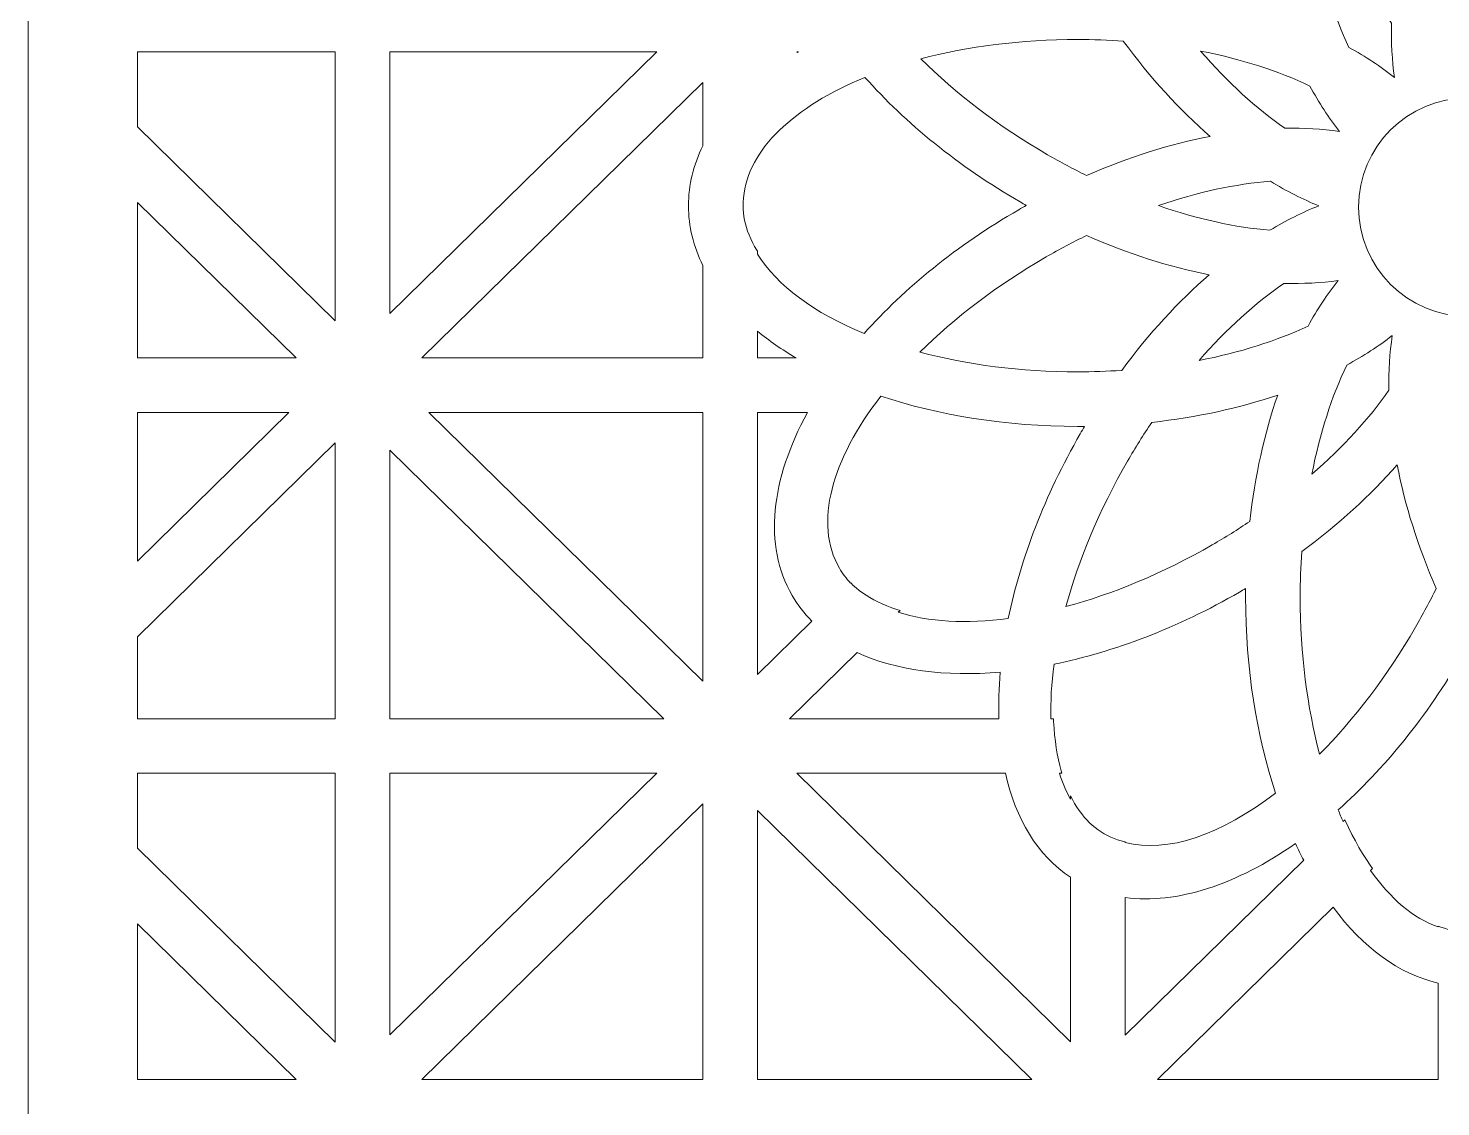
# Model space of a CAD drawing. Header units: centimetres. Extents: x -8.9 to 5.7, y -11.4 to 13.6.
# Drawn here: x -8.927 to -5.725, y -7.062 to -4.616 of the extents above; entities that cross this region are included whole.
import ezdxf

# ---------------------------------------------------------------- set-up
doc = ezdxf.new("R2010")
doc.units = ezdxf.units.CM
doc.header["$MEASUREMENT"] = 0
doc.layers.add('layer 1', color=7, linetype='Continuous')

msp = doc.modelspace()

# ---------------------------------------------------------------- linework, layer by layer
at = {"layer": 'layer 1', "color": 177, "lineweight": 9}
for points, knots in [([(-2.44733, 13.6334), (-2.44733, 13.6334), (-2.44733, 13.37125), (-2.44733, 13.37125), (-2.44733, 13.37125), (-2.44733, 13.37125), (-2.44733, 13.19951), (-2.44733, 13.19951), (-2.44733, 13.19951), (-2.44733, 13.19951), (-2.44733, 11.94322), (-2.44733, 11.94322), (-2.44733, 11.94322), (-2.44733, 11.94322), (-2.44733, 11.77148), (-2.44733, 11.77148), (-2.44733, 11.77148), (-2.44733, 11.77148), (-2.44733, 11.73584), (-2.44733, 11.73584), (-2.44733, 11.73584), (-2.44733, 11.73584), (-2.44733, 11.5641), (-2.44733, 11.5641), (-2.44733, 11.5641), (-2.44733, 11.5641), (-2.44733, 10.30781), (-2.44733, 10.30781), (-2.44733, 10.30781), (-2.44733, 10.30781), (-2.44733, 10.13607), (-2.44733, 10.13607), (-2.44733, 10.13607), (-2.44733, 10.13607), (-2.44733, 10.10043), (-2.44733, 10.10043), (-2.44733, 10.10043), (-2.44733, 10.10043), (-2.44733, 9.92869), (-2.44733, 9.92869), (-2.44733, 9.92869), (-2.44733, 9.92869), (-2.44733, 8.6724), (-2.44733, 8.6724), (-2.44733, 8.6724), (-2.44733, 8.6724), (-2.44733, 8.50066), (-2.44733, 8.50066), (-2.44733, 8.50066), (-2.44733, 8.50066), (-2.44733, 8.46502), (-2.44733, 8.46502), (-2.44733, 8.46502), (-2.44733, 8.46502), (-2.44733, 8.29328), (-2.44733, 8.29328), (-2.44733, 8.29328), (-2.44733, 8.29328), (-2.44733, 7.03699), (-2.44733, 7.03699), (-2.44733, 7.03699), (-2.44733, 7.03699), (-2.44733, 6.86525), (-2.44733, 6.86525), (-2.44733, 6.86525), (-2.44733, 6.86525), (-2.44733, 6.82962), (-2.44733, 6.82962), (-2.44733, 6.82962), (-2.44733, 6.82962), (-2.44733, 6.65787), (-2.44733, 6.65787), (-2.44733, 6.65787), (-2.44733, 6.65787), (-2.44733, 5.40159), (-2.44733, 5.40159), (-2.44733, 5.40159), (-2.44733, 5.40159), (-2.44733, 5.22984), (-2.44733, 5.22984), (-2.44733, 5.22984), (-2.44733, 5.22984), (-2.44733, 5.19421), (-2.44733, 5.19421), (-2.44733, 5.19421), (-2.44733, 5.19421), (-2.44733, 5.02246), (-2.44733, 5.02246), (-2.44733, 5.02246), (-2.44733, 5.02246), (-2.44733, 3.76618), (-2.44733, 3.76618), (-2.44733, 3.76618), (-2.44733, 3.76618), (-2.44733, 3.59443), (-2.44733, 3.59443), (-2.44733, 3.59443), (-2.44733, 3.59443), (-2.44733, 3.5588), (-2.44733, 3.5588), (-2.44733, 3.5588), (-2.44733, 3.5588), (-2.44733, 3.38706), (-2.44733, 3.38706), (-2.44733, 3.38706), (-2.44733, 3.38706), (-2.44733, 2.13077), (-2.44733, 2.13077), (-2.44733, 2.13077), (-2.44733, 2.13077), (-2.44733, 1.95902), (-2.44733, 1.95902), (-2.44733, 1.95902), (-2.44733, 1.95902), (-2.44733, 1.92339), (-2.44733, 1.92339), (-2.44733, 1.92339), (-2.44733, 1.92339), (-2.44733, 1.75165), (-2.44733, 1.75165), (-2.44733, 1.75165), (-2.44733, 1.75165), (-2.44733, 0.49536), (-2.44733, 0.49536), (-2.44733, 0.49536), (-2.44733, 0.49536), (-2.44733, 0.32362), (-2.44733, 0.32362), (-2.44733, 0.32362), (-2.44733, 0.32362), (-2.44733, 0.28798), (-2.44733, 0.28798), (-2.44733, 0.28798), (-2.44733, 0.28798), (-2.44733, 0.11624), (-2.44733, 0.11624), (-2.44733, 0.11624), (-2.44733, 0.11624), (-2.44733, -1.14005), (-2.44733, -1.14005), (-2.44733, -1.14005), (-2.44733, -1.14005), (-2.44733, -1.31179), (-2.44733, -1.31179), (-2.44733, -1.31179), (-2.44733, -1.31179), (-2.44733, -1.34743), (-2.44733, -1.34743), (-2.44733, -1.34743), (-2.44733, -1.34743), (-2.44733, -1.51917), (-2.44733, -1.51917), (-2.44733, -1.51917), (-2.44733, -1.51917), (-2.44733, -2.77546), (-2.44733, -2.77546), (-2.44733, -2.77546), (-2.44733, -2.77546), (-2.44733, -2.9472), (-2.44733, -2.9472), (-2.44733, -2.9472), (-2.44733, -2.9472), (-2.44733, -2.98284), (-2.44733, -2.98284), (-2.44733, -2.98284), (-2.44733, -2.98284), (-2.44733, -3.15458), (-2.44733, -3.15458), (-2.44733, -3.15458), (-2.44733, -3.15458), (-2.44733, -4.41087), (-2.44733, -4.41087), (-2.44733, -4.41087), (-2.44733, -4.41087), (-2.44733, -4.58261), (-2.44733, -4.58261), (-2.44733, -4.58261), (-2.44733, -4.58261), (-2.44733, -4.61824), (-2.44733, -4.61824), (-2.44733, -4.61824), (-2.44733, -4.61824), (-2.44733, -4.78999), (-2.44733, -4.78999), (-2.44733, -4.78999), (-2.44733, -4.78999), (-2.44733, -6.04627), (-2.44733, -6.04627), (-2.44733, -6.04627), (-2.44733, -6.04627), (-2.44733, -6.21802), (-2.44733, -6.21802), (-2.44733, -6.21802), (-2.44733, -6.21802), (-2.44733, -6.25365), (-2.44733, -6.25365), (-2.44733, -6.25365), (-2.44733, -6.25365), (-2.44733, -6.4254), (-2.44733, -6.4254), (-2.44733, -6.4254), (-2.44733, -6.4254), (-2.44733, -7.68168), (-2.44733, -7.68168), (-2.44733, -7.68168), (-2.44733, -7.68168), (-2.44733, -7.85343), (-2.44733, -7.85343), (-2.44733, -7.85343), (-2.44733, -7.85343), (-2.44733, -7.88906), (-2.44733, -7.88906), (-2.44733, -7.88906), (-2.44733, -7.88906), (-2.44733, -8.06081), (-2.44733, -8.06081), (-2.44733, -8.06081), (-2.44733, -8.06081), (-2.44733, -9.31709), (-2.44733, -9.31709), (-2.44733, -9.31709), (-2.44733, -9.31709), (-2.44733, -9.48884), (-2.44733, -9.48884), (-2.44733, -9.48884), (-2.44733, -9.48884), (-2.44733, -9.52447), (-2.44733, -9.52447), (-2.44733, -9.52447), (-2.44733, -9.52447), (-2.44733, -9.69621), (-2.44733, -9.69621), (-2.44733, -9.69621), (-2.44733, -9.69621), (-2.44733, -10.9525), (-2.44733, -10.9525), (-2.44733, -10.9525), (-2.44733, -10.9525), (-2.44733, -11.12424), (-2.44733, -11.12424), (-2.44733, -11.12424), (-2.44733, -11.12424), (-2.44733, -11.37676), (-2.44733, -11.37676), (-2.44733, -11.37676), (-2.44733, -11.37676), (-3.68212, -11.37676), (-3.68212, -11.37676), (-3.68212, -11.37676), (-3.68212, -11.37676), (-3.85722, -11.37676), (-3.85722, -11.37676), (-3.85722, -11.37676), (-3.85722, -11.37676), (-4.16069, -11.37676), (-4.16069, -11.37676), (-4.16069, -11.37676), (-4.16069, -11.37676), (-4.33579, -11.37676), (-4.33579, -11.37676), (-4.33579, -11.37676), (-4.33579, -11.37676), (-5.34947, -11.37676), (-5.34947, -11.37676), (-5.34947, -11.37676), (-5.34947, -11.37676), (-5.52456, -11.37676), (-5.52456, -11.37676), (-5.52456, -11.37676), (-5.52456, -11.37676), (-5.82803, -11.37676), (-5.82803, -11.37676), (-5.82803, -11.37676), (-5.82803, -11.37676), (-6.00313, -11.37676), (-6.00313, -11.37676), (-6.00313, -11.37676), (-6.00313, -11.37676), (-7.01681, -11.37676), (-7.01681, -11.37676), (-7.01681, -11.37676), (-7.01681, -11.37676), (-7.19191, -11.37676), (-7.19191, -11.37676), (-7.19191, -11.37676), (-7.19191, -11.37676), (-7.49538, -11.37676), (-7.49538, -11.37676), (-7.49538, -11.37676), (-7.49538, -11.37676), (-7.67048, -11.37676), (-7.67048, -11.37676), (-7.67048, -11.37676), (-7.67048, -11.37676), (-8.92686, -11.37676), (-8.92686, -11.37676), (-8.92686, -11.37676), (-8.92686, -11.37676), (-8.92686, -11.14541), (-8.92686, -11.14541), (-8.92686, -11.14541), (-8.92686, -11.14541), (-8.92686, -10.97367), (-8.92686, -10.97367), (-8.92686, -10.97367), (-8.92686, -10.97367), (-8.92686, -9.67505), (-8.92686, -9.67505), (-8.92686, -9.67505), (-8.92686, -9.67505), (-8.92686, -9.33826), (-8.92686, -9.33826), (-8.92686, -9.33826), (-8.92686, -9.33826), (-8.92686, -8.03964), (-8.92686, -8.03964), (-8.92686, -8.03964), (-8.92686, -8.03964), (-8.92686, -7.70285), (-8.92686, -7.70285), (-8.92686, -7.70285), (-8.92686, -7.70285), (-8.92686, -6.40423), (-8.92686, -6.40423), (-8.92686, -6.40423), (-8.92686, -6.40423), (-8.92686, -6.06744), (-8.92686, -6.06744), (-8.92686, -6.06744), (-8.92686, -6.06744), (-8.92686, -4.76882), (-8.92686, -4.76882), (-8.92686, -4.76882), (-8.92686, -4.76882), (-8.92686, -4.43203), (-8.92686, -4.43203), (-8.92686, -4.43203), (-8.92686, -4.43203), (-8.92686, -3.13341), (-8.92686, -3.13341), (-8.92686, -3.13341), (-8.92686, -3.13341), (-8.92686, -2.79663), (-8.92686, -2.79663), (-8.92686, -2.79663), (-8.92686, -2.79663), (-8.92686, -1.498), (-8.92686, -1.498), (-8.92686, -1.498), (-8.92686, -1.498), (-8.92686, -1.16122), (-8.92686, -1.16122), (-8.92686, -1.16122), (-8.92686, -1.16122), (-8.92686, 0.13741), (-8.92686, 0.13741), (-8.92686, 0.13741), (-8.92686, 0.13741), (-8.92686, 0.47419), (-8.92686, 0.47419), (-8.92686, 0.47419), (-8.92686, 0.47419), (-8.92686, 1.77282), (-8.92686, 1.77282), (-8.92686, 1.77282), (-8.92686, 1.77282), (-8.92686, 2.1096), (-8.92686, 2.1096), (-8.92686, 2.1096), (-8.92686, 2.1096), (-8.92686, 3.40822), (-8.92686, 3.40822), (-8.92686, 3.40822), (-8.92686, 3.40822), (-8.92686, 3.74501), (-8.92686, 3.74501), (-8.92686, 3.74501), (-8.92686, 3.74501), (-8.92686, 5.04363), (-8.92686, 5.04363), (-8.92686, 5.04363), (-8.92686, 5.04363), (-8.92686, 5.38042), (-8.92686, 5.38042), (-8.92686, 5.38042), (-8.92686, 5.38042), (-8.92686, 6.67904), (-8.92686, 6.67904), (-8.92686, 6.67904), (-8.92686, 6.67904), (-8.92686, 7.01583), (-8.92686, 7.01583), (-8.92686, 7.01583), (-8.92686, 7.01583), (-8.92686, 8.31445), (-8.92686, 8.31445), (-8.92686, 8.31445), (-8.92686, 8.31445), (-8.92686, 8.65124), (-8.92686, 8.65124), (-8.92686, 8.65124), (-8.92686, 8.65124), (-8.92686, 9.94986), (-8.92686, 9.94986), (-8.92686, 9.94986), (-8.92686, 9.94986), (-8.92686, 10.28664), (-8.92686, 10.28664), (-8.92686, 10.28664), (-8.92686, 10.28664), (-8.92686, 11.58527), (-8.92686, 11.58527), (-8.92686, 11.58527), (-8.92686, 11.58527), (-8.92686, 11.92205), (-8.92686, 11.92205), (-8.92686, 11.92205), (-8.92686, 11.92205), (-8.92686, 13.22068), (-8.92686, 13.22068), (-8.92686, 13.22068), (-8.92686, 13.22068), (-8.92686, 13.39242), (-8.92686, 13.39242), (-8.92686, 13.39242), (-8.92686, 13.39242), (-8.92686, 13.6334), (-8.92686, 13.6334), (-8.92686, 13.6334), (-8.92686, 13.6334), (-7.6803, 13.6334), (-7.6803, 13.6334), (-7.6803, 13.6334), (-7.6803, 13.6334), (-7.5052, 13.6334), (-7.5052, 13.6334), (-7.5052, 13.6334), (-7.5052, 13.6334), (-7.18209, 13.6334), (-7.18209, 13.6334), (-7.18209, 13.6334), (-7.18209, 13.6334), (-7.00699, 13.6334), (-7.00699, 13.6334), (-7.00699, 13.6334), (-7.00699, 13.6334), (-6.01295, 13.6334), (-6.01295, 13.6334), (-6.01295, 13.6334), (-6.01295, 13.6334), (-5.83785, 13.6334), (-5.83785, 13.6334), (-5.83785, 13.6334), (-5.83785, 13.6334), (-5.51475, 13.6334), (-5.51475, 13.6334), (-5.51475, 13.6334), (-5.51475, 13.6334), (-5.33965, 13.6334), (-5.33965, 13.6334), (-5.33965, 13.6334), (-5.33965, 13.6334), (-4.34561, 13.6334), (-4.34561, 13.6334), (-4.34561, 13.6334), (-4.34561, 13.6334), (-4.17051, 13.6334), (-4.17051, 13.6334), (-4.17051, 13.6334), (-4.17051, 13.6334), (-3.8474, 13.6334), (-3.8474, 13.6334), (-3.8474, 13.6334), (-3.8474, 13.6334), (-3.6723, 13.6334), (-3.6723, 13.6334), (-3.6723, 13.6334), (-3.6723, 13.6334), (-2.44733, 13.6334), (-2.44733, 13.6334)], [0, 0, 0, 0, 0.0082645, 0.0082645, 0.0082645, 0.0082645, 0.0165289, 0.0165289, 0.0165289, 0.0165289, 0.0247934, 0.0247934, 0.0247934, 0.0247934, 0.0330579, 0.0330579, 0.0330579, 0.0330579, 0.0413223, 0.0413223, 0.0413223, 0.0413223, 0.0495868, 0.0495868, 0.0495868, 0.0495868, 0.0578512, 0.0578512, 0.0578512, 0.0578512, 0.0661157, 0.0661157, 0.0661157, 0.0661157, 0.0743802, 0.0743802, 0.0743802, 0.0743802, 0.0826446, 0.0826446, 0.0826446, 0.0826446, 0.0909091, 0.0909091, 0.0909091, 0.0909091, 0.0991736, 0.0991736, 0.0991736, 0.0991736, 0.107438, 0.107438, 0.107438, 0.107438, 0.1157025, 0.1157025, 0.1157025, 0.1157025, 0.1239669, 0.1239669, 0.1239669, 0.1239669, 0.1322314, 0.1322314, 0.1322314, 0.1322314, 0.1404959, 0.1404959, 0.1404959, 0.1404959, 0.1487603, 0.1487603, 0.1487603, 0.1487603, 0.1570248, 0.1570248, 0.1570248, 0.1570248, 0.1652893, 0.1652893, 0.1652893, 0.1652893, 0.1735537, 0.1735537, 0.1735537, 0.1735537, 0.1818182, 0.1818182, 0.1818182, 0.1818182, 0.1900826, 0.1900826, 0.1900826, 0.1900826, 0.1983471, 0.1983471, 0.1983471, 0.1983471, 0.2066116, 0.2066116, 0.2066116, 0.2066116, 0.214876, 0.214876, 0.214876, 0.214876, 0.2231405, 0.2231405, 0.2231405, 0.2231405, 0.231405, 0.231405, 0.231405, 0.231405, 0.2396694, 0.2396694, 0.2396694, 0.2396694, 0.2479339, 0.2479339, 0.2479339, 0.2479339, 0.2561983, 0.2561983, 0.2561983, 0.2561983, 0.2644628, 0.2644628, 0.2644628, 0.2644628, 0.2727273, 0.2727273, 0.2727273, 0.2727273, 0.2809917, 0.2809917, 0.2809917, 0.2809917, 0.2892562, 0.2892562, 0.2892562, 0.2892562, 0.2975207, 0.2975207, 0.2975207, 0.2975207, 0.3057851, 0.3057851, 0.3057851, 0.3057851, 0.3140496, 0.3140496, 0.3140496, 0.3140496, 0.322314, 0.322314, 0.322314, 0.322314, 0.3305785, 0.3305785, 0.3305785, 0.3305785, 0.338843, 0.338843, 0.338843, 0.338843, 0.3471074, 0.3471074, 0.3471074, 0.3471074, 0.3553719, 0.3553719, 0.3553719, 0.3553719, 0.3636364, 0.3636364, 0.3636364, 0.3636364, 0.3719008, 0.3719008, 0.3719008, 0.3719008, 0.3801653, 0.3801653, 0.3801653, 0.3801653, 0.3884298, 0.3884298, 0.3884298, 0.3884298, 0.3966942, 0.3966942, 0.3966942, 0.3966942, 0.4049587, 0.4049587, 0.4049587, 0.4049587, 0.4132231, 0.4132231, 0.4132231, 0.4132231, 0.4214876, 0.4214876, 0.4214876, 0.4214876, 0.4297521, 0.4297521, 0.4297521, 0.4297521, 0.4380165, 0.4380165, 0.4380165, 0.4380165, 0.446281, 0.446281, 0.446281, 0.446281, 0.4545455, 0.4545455, 0.4545455, 0.4545455, 0.4628099, 0.4628099, 0.4628099, 0.4628099, 0.4710744, 0.4710744, 0.4710744, 0.4710744, 0.4793388, 0.4793388, 0.4793388, 0.4793388, 0.4876033, 0.4876033, 0.4876033, 0.4876033, 0.4958678, 0.4958678, 0.4958678, 0.4958678, 0.5041322, 0.5041322, 0.5041322, 0.5041322, 0.5123967, 0.5123967, 0.5123967, 0.5123967, 0.5206612, 0.5206612, 0.5206612, 0.5206612, 0.5289256, 0.5289256, 0.5289256, 0.5289256, 0.5371901, 0.5371901, 0.5371901, 0.5371901, 0.5454545, 0.5454545, 0.5454545, 0.5454545, 0.553719, 0.553719, 0.553719, 0.553719, 0.5619835, 0.5619835, 0.5619835, 0.5619835, 0.5702479, 0.5702479, 0.5702479, 0.5702479, 0.5785124, 0.5785124, 0.5785124, 0.5785124, 0.5867769, 0.5867769, 0.5867769, 0.5867769, 0.5950413, 0.5950413, 0.5950413, 0.5950413, 0.6033058, 0.6033058, 0.6033058, 0.6033058, 0.6115702, 0.6115702, 0.6115702, 0.6115702, 0.6198347, 0.6198347, 0.6198347, 0.6198347, 0.6280992, 0.6280992, 0.6280992, 0.6280992, 0.6363636, 0.6363636, 0.6363636, 0.6363636, 0.6446281, 0.6446281, 0.6446281, 0.6446281, 0.6528926, 0.6528926, 0.6528926, 0.6528926, 0.661157, 0.661157, 0.661157, 0.661157, 0.6694215, 0.6694215, 0.6694215, 0.6694215, 0.677686, 0.677686, 0.677686, 0.677686, 0.6859504, 0.6859504, 0.6859504, 0.6859504, 0.6942149, 0.6942149, 0.6942149, 0.6942149, 0.7024793, 0.7024793, 0.7024793, 0.7024793, 0.7107438, 0.7107438, 0.7107438, 0.7107438, 0.7190083, 0.7190083, 0.7190083, 0.7190083, 0.7272727, 0.7272727, 0.7272727, 0.7272727, 0.7355372, 0.7355372, 0.7355372, 0.7355372, 0.7438017, 0.7438017, 0.7438017, 0.7438017, 0.7520661, 0.7520661, 0.7520661, 0.7520661, 0.7603306, 0.7603306, 0.7603306, 0.7603306, 0.768595, 0.768595, 0.768595, 0.768595, 0.7768595, 0.7768595, 0.7768595, 0.7768595, 0.785124, 0.785124, 0.785124, 0.785124, 0.7933884, 0.7933884, 0.7933884, 0.7933884, 0.8016529, 0.8016529, 0.8016529, 0.8016529, 0.8099174, 0.8099174, 0.8099174, 0.8099174, 0.8181818, 0.8181818, 0.8181818, 0.8181818, 0.8264463, 0.8264463, 0.8264463, 0.8264463, 0.8347107, 0.8347107, 0.8347107, 0.8347107, 0.8429752, 0.8429752, 0.8429752, 0.8429752, 0.8512397, 0.8512397, 0.8512397, 0.8512397, 0.8595041, 0.8595041, 0.8595041, 0.8595041, 0.8677686, 0.8677686, 0.8677686, 0.8677686, 0.8760331, 0.8760331, 0.8760331, 0.8760331, 0.8842975, 0.8842975, 0.8842975, 0.8842975, 0.892562, 0.892562, 0.892562, 0.892562, 0.9008264, 0.9008264, 0.9008264, 0.9008264, 0.9090909, 0.9090909, 0.9090909, 0.9090909, 0.9173554, 0.9173554, 0.9173554, 0.9173554, 0.9256198, 0.9256198, 0.9256198, 0.9256198, 0.9338843, 0.9338843, 0.9338843, 0.9338843, 0.9421488, 0.9421488, 0.9421488, 0.9421488, 0.9504132, 0.9504132, 0.9504132, 0.9504132, 0.9586777, 0.9586777, 0.9586777, 0.9586777, 0.9669421, 0.9669421, 0.9669421, 0.9669421, 0.9752066, 0.9752066, 0.9752066, 0.9752066, 0.9834711, 0.9834711, 0.9834711, 0.9834711, 1, 1, 1, 1]), ([(-5.93367, -4.65975), (-5.89584, -4.68062), (-5.86127, -4.70338), (-5.83049, -4.72779), (-5.83049, -4.72779), (-5.83584, -4.68911), (-5.83795, -4.64807), (-5.83685, -4.6052), (-5.83685, -4.6052), (-5.88117, -4.54046), (-5.94031, -4.47497), (-6.01171, -4.41266), (-6.01171, -4.41266), (-5.99379, -4.50524), (-5.96708, -4.58898), (-5.93367, -4.65975)], [0, 0, 0, 0, 0.2, 0.2, 0.2, 0.2, 0.4, 0.4, 0.4, 0.4, 0.6, 0.6, 0.6, 0.6, 1, 1, 1, 1]), ([(-6.52842, -4.95026), (-6.43328, -4.90867), (-6.33863, -4.87914), (-6.24838, -4.86173), (-6.24838, -4.86173), (-6.31728, -4.80146), (-6.38391, -4.72872), (-6.44496, -4.64544), (-6.44496, -4.64544), (-6.47879, -4.64315), (-6.51331, -4.64193), (-6.5484, -4.64193), (-6.5484, -4.64193), (-6.6769, -4.64193), (-6.79791, -4.65784), (-6.90397, -4.68587), (-6.90397, -4.68587), (-6.8259, -4.76368), (-6.72854, -4.83848), (-6.61659, -4.90311), (-6.61659, -4.90311), (-6.58725, -4.92005), (-6.55781, -4.93576), (-6.52842, -4.95026)], [0, 0, 0, 0, 0.1428571, 0.1428571, 0.1428571, 0.1428571, 0.2857143, 0.2857143, 0.2857143, 0.2857143, 0.4285714, 0.4285714, 0.4285714, 0.4285714, 0.5714286, 0.5714286, 0.5714286, 0.5714286, 0.7142857, 0.7142857, 0.7142857, 0.7142857, 1, 1, 1, 1]), ([(-8.23088, -5.27972), (-8.23088, -5.27972), (-8.23088, -4.66997), (-8.23088, -4.66997), (-8.23088, -4.66997), (-8.23088, -4.66997), (-8.67923, -4.66997), (-8.67923, -4.66997), (-8.67923, -4.66997), (-8.67923, -4.66997), (-8.67923, -4.83996), (-8.67923, -4.83996), (-8.67923, -4.83996), (-8.67923, -4.83996), (-8.23088, -5.27972), (-8.23088, -5.27972)], [0, 0, 0, 0, 0.2, 0.2, 0.2, 0.2, 0.4, 0.4, 0.4, 0.4, 0.6, 0.6, 0.6, 0.6, 1, 1, 1, 1]), ([(-8.10707, -4.66997), (-8.10707, -4.66997), (-8.10707, -5.26336), (-8.10707, -5.26336), (-8.10707, -5.26336), (-8.10707, -5.26336), (-7.5021, -4.66997), (-7.5021, -4.66997), (-7.5021, -4.66997), (-7.5021, -4.66997), (-8.10707, -4.66997), (-8.10707, -4.66997)], [0, 0, 0, 0, 0.25, 0.25, 0.25, 0.25, 0.5, 0.5, 0.5, 0.5, 1, 1, 1, 1]), ([(-7.18368, -4.67145), (-7.18284, -4.67096), (-7.182, -4.67047), (-7.18115, -4.66997), (-7.18115, -4.66997), (-7.18115, -4.66997), (-7.18519, -4.66997), (-7.18519, -4.66997), (-7.18519, -4.66997), (-7.18519, -4.66997), (-7.18368, -4.67145), (-7.18368, -4.67145)], [0, 0, 0, 0, 0.25, 0.25, 0.25, 0.25, 0.5, 0.5, 0.5, 0.5, 1, 1, 1, 1]), ([(-6.07866, -4.84315), (-6.03546, -4.84231), (-5.99415, -4.84474), (-5.95529, -4.85049), (-5.95529, -4.85049), (-5.97925, -4.81966), (-6.00161, -4.78518), (-6.02209, -4.7475), (-6.02209, -4.7475), (-6.09284, -4.7136), (-6.1768, -4.68645), (-6.26978, -4.66819), (-6.26978, -4.66819), (-6.20798, -4.7394), (-6.14299, -4.79857), (-6.07866, -4.84315)], [0, 0, 0, 0, 0.2, 0.2, 0.2, 0.2, 0.4, 0.4, 0.4, 0.4, 0.6, 0.6, 0.6, 0.6, 1, 1, 1, 1]), ([(-7.03231, -5.30867), (-6.94098, -5.20606), (-6.82202, -5.10879), (-6.68185, -5.02786), (-6.68185, -5.02786), (-6.67616, -5.02458), (-6.67047, -5.02136), (-6.66477, -5.01817), (-6.66477, -5.01817), (-6.66935, -5.01558), (-6.67392, -5.01298), (-6.67849, -5.01034), (-6.67849, -5.01034), (-6.81943, -4.92897), (-6.93891, -4.83107), (-7.03044, -4.72785), (-7.03044, -4.72785), (-7.19049, -4.7934), (-7.2955, -4.89092), (-7.30586, -5.00071), (-7.30586, -5.00071), (-7.30586, -5.00071), (-7.3059, -5.00232), (-7.3059, -5.00232), (-7.3059, -5.00232), (-7.3059, -5.00232), (-7.30589, -5.00266), (-7.30589, -5.00266), (-7.30589, -5.00266), (-7.30589, -5.00266), (-7.30647, -5.0103), (-7.30647, -5.0103), (-7.30647, -5.0103), (-7.30647, -5.0103), (-7.30668, -5.01866), (-7.30668, -5.01866), (-7.30668, -5.01866), (-7.30668, -5.01866), (-7.30647, -5.02697), (-7.30647, -5.02697), (-7.30647, -5.02697), (-7.30647, -5.02697), (-7.30585, -5.03523), (-7.30585, -5.03523), (-7.30585, -5.03523), (-7.30585, -5.03523), (-7.30482, -5.04346), (-7.30482, -5.04346), (-7.30482, -5.04346), (-7.30482, -5.04346), (-7.30337, -5.05169), (-7.30337, -5.05169), (-7.30337, -5.05169), (-7.30337, -5.05169), (-7.30149, -5.05994), (-7.30149, -5.05994), (-7.30149, -5.05994), (-7.30149, -5.05994), (-7.29918, -5.06825), (-7.29918, -5.06825), (-7.29918, -5.06825), (-7.29918, -5.06825), (-7.29642, -5.07662), (-7.29642, -5.07662), (-7.29642, -5.07662), (-7.29642, -5.07662), (-7.2932, -5.08507), (-7.2932, -5.08507), (-7.2932, -5.08507), (-7.2932, -5.08507), (-7.2895, -5.0936), (-7.2895, -5.0936), (-7.2895, -5.0936), (-7.2895, -5.0936), (-7.2853, -5.10223), (-7.2853, -5.10223), (-7.2853, -5.10223), (-7.2853, -5.10223), (-7.2806, -5.11095), (-7.2806, -5.11095), (-7.2806, -5.11095), (-7.2806, -5.11095), (-7.27537, -5.11975), (-7.27537, -5.11975), (-7.27537, -5.11975), (-7.27537, -5.11975), (-7.27383, -5.12213), (-7.27383, -5.12213), (-7.27383, -5.12213), (-7.27383, -5.12213), (-7.27383, -5.12871), (-7.27383, -5.12871), (-7.27383, -5.12871), (-7.23006, -5.19996), (-7.14491, -5.26225), (-7.03231, -5.30867)], [0, 0, 0, 0, 0.04, 0.04, 0.04, 0.04, 0.08, 0.08, 0.08, 0.08, 0.12, 0.12, 0.12, 0.12, 0.16, 0.16, 0.16, 0.16, 0.2, 0.2, 0.2, 0.2, 0.24, 0.24, 0.24, 0.24, 0.28, 0.28, 0.28, 0.28, 0.32, 0.32, 0.32, 0.32, 0.36, 0.36, 0.36, 0.36, 0.4, 0.4, 0.4, 0.4, 0.44, 0.44, 0.44, 0.44, 0.48, 0.48, 0.48, 0.48, 0.52, 0.52, 0.52, 0.52, 0.56, 0.56, 0.56, 0.56, 0.6, 0.6, 0.6, 0.6, 0.64, 0.64, 0.64, 0.64, 0.68, 0.68, 0.68, 0.68, 0.72, 0.72, 0.72, 0.72, 0.76, 0.76, 0.76, 0.76, 0.8, 0.8, 0.8, 0.8, 0.84, 0.84, 0.84, 0.84, 0.88, 0.88, 0.88, 0.88, 0.92, 0.92, 0.92, 0.92, 1, 1, 1, 1]), ([(-7.39764, -5.15446), (-7.41906, -5.11127), (-7.43054, -5.06572), (-7.43054, -5.01865), (-7.43054, -5.01865), (-7.43054, -4.97158), (-7.41906, -4.92603), (-7.39764, -4.88284), (-7.39764, -4.88284), (-7.39764, -4.88284), (-7.39764, -4.73926), (-7.39764, -4.73926), (-7.39764, -4.73926), (-7.39764, -4.73926), (-8.03463, -5.36405), (-8.03463, -5.36405), (-8.03463, -5.36405), (-8.03463, -5.36405), (-7.39764, -5.36405), (-7.39764, -5.36405), (-7.39764, -5.36405), (-7.39764, -5.36405), (-7.39764, -5.15446), (-7.39764, -5.15446)], [0, 0, 0, 0, 0.1428571, 0.1428571, 0.1428571, 0.1428571, 0.2857143, 0.2857143, 0.2857143, 0.2857143, 0.4285714, 0.4285714, 0.4285714, 0.4285714, 0.5714286, 0.5714286, 0.5714286, 0.5714286, 0.7142857, 0.7142857, 0.7142857, 0.7142857, 1, 1, 1, 1]), ([(-5.41616, -5.022), (-5.41616, -5.15882), (-5.52712, -5.26978), (-5.66393, -5.26978), (-5.66393, -5.26978), (-5.80075, -5.26978), (-5.91171, -5.15882), (-5.91171, -5.022), (-5.91171, -5.022), (-5.91171, -4.88519), (-5.80075, -4.77423), (-5.66393, -4.77423), (-5.66393, -4.77423), (-5.52712, -4.77423), (-5.41616, -4.88519), (-5.41616, -5.022)], [0, 0, 0, 0, 0.2, 0.2, 0.2, 0.2, 0.4, 0.4, 0.4, 0.4, 0.6, 0.6, 0.6, 0.6, 1, 1, 1, 1]), ([(-6.11252, -5.07447), (-6.07553, -5.05215), (-6.03854, -5.03359), (-6.00201, -5.01914), (-6.00201, -5.01914), (-6.03818, -5.00443), (-6.07478, -4.98574), (-6.11136, -4.96335), (-6.11136, -4.96335), (-6.18958, -4.96937), (-6.27587, -4.98784), (-6.36552, -5.01851), (-6.36552, -5.01851), (-6.27639, -5.04928), (-6.19052, -5.06802), (-6.11252, -5.07447)], [0, 0, 0, 0, 0.2, 0.2, 0.2, 0.2, 0.4, 0.4, 0.4, 0.4, 0.6, 0.6, 0.6, 0.6, 1, 1, 1, 1]), ([(-8.67923, -5.36405), (-8.67923, -5.36405), (-8.32, -5.36405), (-8.32, -5.36405), (-8.32, -5.36405), (-8.32, -5.36405), (-8.67923, -5.0117), (-8.67923, -5.0117), (-8.67923, -5.0117), (-8.67923, -5.0117), (-8.67923, -5.36405), (-8.67923, -5.36405)], [0, 0, 0, 0, 0.25, 0.25, 0.25, 0.25, 0.5, 0.5, 0.5, 0.5, 1, 1, 1, 1]), ([(-6.44847, -5.39211), (-6.38687, -5.30853), (-6.31967, -5.23562), (-6.25022, -5.17542), (-6.25022, -5.17542), (-6.34002, -5.15767), (-6.43409, -5.128), (-6.5286, -5.0864), (-6.5286, -5.0864), (-6.55904, -5.10132), (-6.58955, -5.11754), (-6.61994, -5.13508), (-6.61994, -5.13508), (-6.73122, -5.19933), (-6.82807, -5.27361), (-6.9059, -5.35092), (-6.9059, -5.35092), (-6.79939, -5.37927), (-6.67768, -5.39537), (-6.5484, -5.39537), (-6.5484, -5.39537), (-6.51453, -5.39537), (-6.48117, -5.39425), (-6.44847, -5.39211)], [0, 0, 0, 0, 0.1428571, 0.1428571, 0.1428571, 0.1428571, 0.2857143, 0.2857143, 0.2857143, 0.2857143, 0.4285714, 0.4285714, 0.4285714, 0.4285714, 0.5714286, 0.5714286, 0.5714286, 0.5714286, 0.7142857, 0.7142857, 0.7142857, 0.7142857, 1, 1, 1, 1]), ([(-6.02618, -5.29173), (-6.00532, -5.25391), (-5.98256, -5.21933), (-5.95815, -5.18856), (-5.95815, -5.18856), (-5.99682, -5.1939), (-6.03787, -5.19602), (-6.08074, -5.19491), (-6.08074, -5.19491), (-6.14547, -5.23924), (-6.21097, -5.29838), (-6.27327, -5.36977), (-6.27327, -5.36977), (-6.1807, -5.35185), (-6.09696, -5.32515), (-6.02618, -5.29173)], [0, 0, 0, 0, 0.2, 0.2, 0.2, 0.2, 0.4, 0.4, 0.4, 0.4, 0.6, 0.6, 0.6, 0.6, 1, 1, 1, 1]), ([(-7.18675, -5.36405), (-7.21845, -5.3452), (-7.24758, -5.32493), (-7.27383, -5.30345), (-7.27383, -5.30345), (-7.27383, -5.30345), (-7.27383, -5.36405), (-7.27383, -5.36405), (-7.27383, -5.36405), (-7.27383, -5.36405), (-7.18675, -5.36405), (-7.18675, -5.36405)], [0, 0, 0, 0, 0.25, 0.25, 0.25, 0.25, 0.5, 0.5, 0.5, 0.5, 1, 1, 1, 1]), ([(-5.84279, -5.43673), (-5.84363, -5.39353), (-5.8412, -5.35221), (-5.83545, -5.31335), (-5.83545, -5.31335), (-5.86628, -5.33732), (-5.90076, -5.35968), (-5.93844, -5.38015), (-5.93844, -5.38015), (-5.97234, -5.45091), (-5.99949, -5.53487), (-6.01775, -5.62785), (-6.01775, -5.62785), (-5.94654, -5.56605), (-5.88737, -5.50105), (-5.84279, -5.43673)], [0, 0, 0, 0, 0.2, 0.2, 0.2, 0.2, 0.4, 0.4, 0.4, 0.4, 0.6, 0.6, 0.6, 0.6, 1, 1, 1, 1]), ([(-6.70565, -5.95445), (-6.67785, -5.81993), (-6.62347, -5.6762), (-6.54255, -5.53603), (-6.54255, -5.53603), (-6.53926, -5.53035), (-6.53594, -5.52471), (-6.5326, -5.5191), (-6.5326, -5.5191), (-6.53786, -5.51915), (-6.54313, -5.51918), (-6.5484, -5.51918), (-6.5484, -5.51918), (-6.71114, -5.51918), (-6.86356, -5.49413), (-6.99444, -5.45051), (-6.99444, -5.45051), (-7.106, -5.59471), (-7.14685, -5.7391), (-7.08831, -5.84049), (-7.08831, -5.84049), (-7.08116, -5.85287), (-7.0727, -5.86429), (-7.06306, -5.87475), (-7.06306, -5.87475), (-7.06306, -5.87475), (-7.06253, -5.87423), (-7.06253, -5.87423), (-7.06253, -5.87423), (-7.06253, -5.87423), (-7.05698, -5.87968), (-7.05698, -5.87968), (-7.05698, -5.87968), (-7.05698, -5.87968), (-7.0504, -5.88555), (-7.0504, -5.88555), (-7.0504, -5.88555), (-7.0504, -5.88555), (-7.04339, -5.89125), (-7.04339, -5.89125), (-7.04339, -5.89125), (-7.04339, -5.89125), (-7.03592, -5.89679), (-7.03592, -5.89679), (-7.03592, -5.89679), (-7.03592, -5.89679), (-7.02797, -5.90217), (-7.02797, -5.90217), (-7.02797, -5.90217), (-7.02797, -5.90217), (-7.01953, -5.90737), (-7.01953, -5.90737), (-7.01953, -5.90737), (-7.01953, -5.90737), (-7.01061, -5.91237), (-7.01061, -5.91237), (-7.01061, -5.91237), (-7.01061, -5.91237), (-7.00118, -5.91718), (-7.00118, -5.91718), (-7.00118, -5.91718), (-7.00118, -5.91718), (-6.99124, -5.92177), (-6.99124, -5.92177), (-6.99124, -5.92177), (-6.99124, -5.92177), (-6.9808, -5.92614), (-6.9808, -5.92614), (-6.9808, -5.92614), (-6.9808, -5.92614), (-6.96987, -5.93025), (-6.96987, -5.93025), (-6.96987, -5.93025), (-6.96987, -5.93025), (-6.95843, -5.93411), (-6.95843, -5.93411), (-6.95843, -5.93411), (-6.95843, -5.93411), (-6.95081, -5.9364), (-6.95081, -5.9364), (-6.95081, -5.9364), (-6.95081, -5.9364), (-6.955, -5.94051), (-6.955, -5.94051), (-6.955, -5.94051), (-6.88696, -5.96272), (-6.80128, -5.9672), (-6.70565, -5.95445)], [0, 0, 0, 0, 0.0434783, 0.0434783, 0.0434783, 0.0434783, 0.0869565, 0.0869565, 0.0869565, 0.0869565, 0.1304348, 0.1304348, 0.1304348, 0.1304348, 0.173913, 0.173913, 0.173913, 0.173913, 0.2173913, 0.2173913, 0.2173913, 0.2173913, 0.2608696, 0.2608696, 0.2608696, 0.2608696, 0.3043478, 0.3043478, 0.3043478, 0.3043478, 0.3478261, 0.3478261, 0.3478261, 0.3478261, 0.3913043, 0.3913043, 0.3913043, 0.3913043, 0.4347826, 0.4347826, 0.4347826, 0.4347826, 0.4782609, 0.4782609, 0.4782609, 0.4782609, 0.5217391, 0.5217391, 0.5217391, 0.5217391, 0.5652174, 0.5652174, 0.5652174, 0.5652174, 0.6086957, 0.6086957, 0.6086957, 0.6086957, 0.6521739, 0.6521739, 0.6521739, 0.6521739, 0.6956522, 0.6956522, 0.6956522, 0.6956522, 0.7391304, 0.7391304, 0.7391304, 0.7391304, 0.7826087, 0.7826087, 0.7826087, 0.7826087, 0.826087, 0.826087, 0.826087, 0.826087, 0.8695652, 0.8695652, 0.8695652, 0.8695652, 0.9130435, 0.9130435, 0.9130435, 0.9130435, 1, 1, 1, 1]), ([(-6.15831, -5.7348), (-6.14676, -5.63161), (-6.12501, -5.53487), (-6.09496, -5.44801), (-6.09496, -5.44801), (-6.18161, -5.47754), (-6.27791, -5.49888), (-6.38056, -5.5101), (-6.38056, -5.5101), (-6.39946, -5.53825), (-6.41777, -5.56755), (-6.43532, -5.59794), (-6.43532, -5.59794), (-6.49957, -5.70922), (-6.5463, -5.82197), (-6.57505, -5.92784), (-6.57505, -5.92784), (-6.46863, -5.89913), (-6.35518, -5.85222), (-6.24322, -5.78758), (-6.24322, -5.78758), (-6.21389, -5.77064), (-6.18556, -5.753), (-6.15831, -5.7348)], [0, 0, 0, 0, 0.1428571, 0.1428571, 0.1428571, 0.1428571, 0.2857143, 0.2857143, 0.2857143, 0.2857143, 0.4285714, 0.4285714, 0.4285714, 0.4285714, 0.5714286, 0.5714286, 0.5714286, 0.5714286, 0.7142857, 0.7142857, 0.7142857, 0.7142857, 1, 1, 1, 1]), ([(-8.67923, -5.82456), (-8.67923, -5.82456), (-8.33596, -5.48787), (-8.33596, -5.48787), (-8.33596, -5.48787), (-8.33596, -5.48787), (-8.67923, -5.48787), (-8.67923, -5.48787), (-8.67923, -5.48787), (-8.67923, -5.48787), (-8.67923, -5.82456), (-8.67923, -5.82456)], [0, 0, 0, 0, 0.25, 0.25, 0.25, 0.25, 0.5, 0.5, 0.5, 0.5, 1, 1, 1, 1]), ([(-7.39764, -6.097), (-7.39764, -6.097), (-7.39764, -5.48787), (-7.39764, -5.48787), (-7.39764, -5.48787), (-7.39764, -5.48787), (-8.01867, -5.48787), (-8.01867, -5.48787), (-8.01867, -5.48787), (-8.01867, -5.48787), (-7.39764, -6.097), (-7.39764, -6.097)], [0, 0, 0, 0, 0.25, 0.25, 0.25, 0.25, 0.5, 0.5, 0.5, 0.5, 1, 1, 1, 1]), ([(-7.15094, -5.96095), (-7.16818, -5.94339), (-7.18313, -5.92387), (-7.19553, -5.9024), (-7.19553, -5.9024), (-7.26155, -5.78806), (-7.24351, -5.63896), (-7.16069, -5.48787), (-7.16069, -5.48787), (-7.16069, -5.48787), (-7.27383, -5.48787), (-7.27383, -5.48787), (-7.27383, -5.48787), (-7.27383, -5.48787), (-7.27383, -6.08148), (-7.27383, -6.08148), (-7.27383, -6.08148), (-7.27383, -6.08148), (-7.15094, -5.96095), (-7.15094, -5.96095)], [0, 0, 0, 0, 0.1666667, 0.1666667, 0.1666667, 0.1666667, 0.3333333, 0.3333333, 0.3333333, 0.3333333, 0.5, 0.5, 0.5, 0.5, 0.6666667, 0.6666667, 0.6666667, 0.6666667, 1, 1, 1, 1]), ([(-8.67923, -6.18195), (-8.67923, -6.18195), (-8.23088, -6.18195), (-8.23088, -6.18195), (-8.23088, -6.18195), (-8.23088, -6.18195), (-8.23088, -5.55654), (-8.23088, -5.55654), (-8.23088, -5.55654), (-8.23088, -5.55654), (-8.67923, -5.9963), (-8.67923, -5.9963), (-8.67923, -5.9963), (-8.67923, -5.9963), (-8.67923, -6.18195), (-8.67923, -6.18195)], [0, 0, 0, 0, 0.2, 0.2, 0.2, 0.2, 0.4, 0.4, 0.4, 0.4, 0.6, 0.6, 0.6, 0.6, 1, 1, 1, 1]), ([(-8.10707, -5.57291), (-8.10707, -5.57291), (-8.10707, -6.18195), (-8.10707, -6.18195), (-8.10707, -6.18195), (-8.10707, -6.18195), (-7.48614, -6.18195), (-7.48614, -6.18195), (-7.48614, -6.18195), (-7.48614, -6.18195), (-8.10707, -5.57291), (-8.10707, -5.57291)], [0, 0, 0, 0, 0.25, 0.25, 0.25, 0.25, 0.5, 0.5, 0.5, 0.5, 1, 1, 1, 1]), ([(-5.73568, -5.88649), (-5.77727, -5.79135), (-5.8068, -5.69669), (-5.82421, -5.60644), (-5.82421, -5.60644), (-5.88448, -5.67534), (-5.95722, -5.74197), (-6.0405, -5.80302), (-6.0405, -5.80302), (-6.04279, -5.83685), (-6.04401, -5.87138), (-6.04401, -5.90647), (-6.04401, -5.90647), (-6.04401, -6.03496), (-6.0281, -6.15598), (-6.00007, -6.26204), (-6.00007, -6.26204), (-5.92225, -6.18397), (-5.84746, -6.08661), (-5.78283, -5.97466), (-5.78283, -5.97466), (-5.76589, -5.94532), (-5.75017, -5.91588), (-5.73568, -5.88649)], [0, 0, 0, 0, 0.1428571, 0.1428571, 0.1428571, 0.1428571, 0.2857143, 0.2857143, 0.2857143, 0.2857143, 0.4285714, 0.4285714, 0.4285714, 0.4285714, 0.5714286, 0.5714286, 0.5714286, 0.5714286, 0.7142857, 0.7142857, 0.7142857, 0.7142857, 1, 1, 1, 1]), ([(-6.09986, -6.35038), (-6.14305, -6.21998), (-6.16782, -6.06832), (-6.16782, -5.90647), (-6.16782, -5.90647), (-6.16782, -5.89991), (-6.16776, -5.89337), (-6.16768, -5.88684), (-6.16768, -5.88684), (-6.1722, -5.88951), (-6.17675, -5.89217), (-6.18132, -5.89481), (-6.18132, -5.89481), (-6.32225, -5.97617), (-6.46677, -6.03069), (-6.60193, -6.05835), (-6.60193, -6.05835), (-6.60783, -6.10183), (-6.61017, -6.14327), (-6.60891, -6.18195), (-6.60891, -6.18195), (-6.60891, -6.18195), (-6.60307, -6.18195), (-6.60307, -6.18195), (-6.60307, -6.18195), (-6.60307, -6.18195), (-6.60285, -6.18796), (-6.60285, -6.18796), (-6.60285, -6.18796), (-6.60285, -6.18796), (-6.60191, -6.2035), (-6.60191, -6.2035), (-6.60191, -6.2035), (-6.60191, -6.2035), (-6.60061, -6.21865), (-6.60061, -6.21865), (-6.60061, -6.21865), (-6.60061, -6.21865), (-6.59895, -6.23339), (-6.59895, -6.23339), (-6.59895, -6.23339), (-6.59895, -6.23339), (-6.59694, -6.24771), (-6.59694, -6.24771), (-6.59694, -6.24771), (-6.59694, -6.24771), (-6.59459, -6.26159), (-6.59459, -6.26159), (-6.59459, -6.26159), (-6.59459, -6.26159), (-6.59192, -6.27501), (-6.59192, -6.27501), (-6.59192, -6.27501), (-6.59192, -6.27501), (-6.58893, -6.28797), (-6.58893, -6.28797), (-6.58893, -6.28797), (-6.58893, -6.28797), (-6.58564, -6.30046), (-6.58564, -6.30046), (-6.58564, -6.30046), (-6.58564, -6.30046), (-6.58406, -6.30576), (-6.58406, -6.30576), (-6.58406, -6.30576), (-6.58406, -6.30576), (-6.58951, -6.30576), (-6.58951, -6.30576), (-6.58951, -6.30576), (-6.58284, -6.32705), (-6.57448, -6.34667), (-6.5644, -6.36438), (-6.5644, -6.36438), (-6.5644, -6.36438), (-6.5644, -6.35689), (-6.5644, -6.35689), (-6.5644, -6.35689), (-6.5644, -6.35689), (-6.56031, -6.36495), (-6.56031, -6.36495), (-6.56031, -6.36495), (-6.56031, -6.36495), (-6.55529, -6.37392), (-6.55529, -6.37392), (-6.55529, -6.37392), (-6.55529, -6.37392), (-6.55009, -6.3824), (-6.55009, -6.3824), (-6.55009, -6.3824), (-6.55009, -6.3824), (-6.5447, -6.3904), (-6.5447, -6.3904), (-6.5447, -6.3904), (-6.5447, -6.3904), (-6.53914, -6.39791), (-6.53914, -6.39791), (-6.53914, -6.39791), (-6.53914, -6.39791), (-6.53342, -6.40496), (-6.53342, -6.40496), (-6.53342, -6.40496), (-6.53342, -6.40496), (-6.52754, -6.41156), (-6.52754, -6.41156), (-6.52754, -6.41156), (-6.52754, -6.41156), (-6.52148, -6.41774), (-6.52148, -6.41774), (-6.52148, -6.41774), (-6.52148, -6.41774), (-6.51525, -6.42352), (-6.51525, -6.42352), (-6.51525, -6.42352), (-6.51525, -6.42352), (-6.50883, -6.42891), (-6.50883, -6.42891), (-6.50883, -6.42891), (-6.50883, -6.42891), (-6.5022, -6.43394), (-6.5022, -6.43394), (-6.5022, -6.43394), (-6.5022, -6.43394), (-6.49534, -6.43863), (-6.49534, -6.43863), (-6.49534, -6.43863), (-6.49534, -6.43863), (-6.48821, -6.44299), (-6.48821, -6.44299), (-6.48821, -6.44299), (-6.48821, -6.44299), (-6.4809, -6.44697), (-6.4809, -6.44697), (-6.4809, -6.44697), (-6.4809, -6.44697), (-6.47344, -6.45056), (-6.47344, -6.45056), (-6.47344, -6.45056), (-6.47344, -6.45056), (-6.4658, -6.45378), (-6.4658, -6.45378), (-6.4658, -6.45378), (-6.4658, -6.45378), (-6.45795, -6.45663), (-6.45795, -6.45663), (-6.45795, -6.45663), (-6.45795, -6.45663), (-6.44986, -6.45914), (-6.44986, -6.45914), (-6.44986, -6.45914), (-6.44986, -6.45914), (-6.44151, -6.46129), (-6.44151, -6.46129), (-6.44151, -6.46129), (-6.44151, -6.46129), (-6.44058, -6.46148), (-6.44058, -6.46148), (-6.44058, -6.46148), (-6.44058, -6.46148), (-6.44058, -6.46254), (-6.44058, -6.46254), (-6.44058, -6.46254), (-6.34457, -6.48781), (-6.22221, -6.44459), (-6.09986, -6.35038)], [0, 0, 0, 0, 0.0238095, 0.0238095, 0.0238095, 0.0238095, 0.047619, 0.047619, 0.047619, 0.047619, 0.0714286, 0.0714286, 0.0714286, 0.0714286, 0.0952381, 0.0952381, 0.0952381, 0.0952381, 0.1190476, 0.1190476, 0.1190476, 0.1190476, 0.1428571, 0.1428571, 0.1428571, 0.1428571, 0.1666667, 0.1666667, 0.1666667, 0.1666667, 0.1904762, 0.1904762, 0.1904762, 0.1904762, 0.2142857, 0.2142857, 0.2142857, 0.2142857, 0.2380952, 0.2380952, 0.2380952, 0.2380952, 0.2619048, 0.2619048, 0.2619048, 0.2619048, 0.2857143, 0.2857143, 0.2857143, 0.2857143, 0.3095238, 0.3095238, 0.3095238, 0.3095238, 0.3333333, 0.3333333, 0.3333333, 0.3333333, 0.3571429, 0.3571429, 0.3571429, 0.3571429, 0.3809524, 0.3809524, 0.3809524, 0.3809524, 0.4047619, 0.4047619, 0.4047619, 0.4047619, 0.4285714, 0.4285714, 0.4285714, 0.4285714, 0.452381, 0.452381, 0.452381, 0.452381, 0.4761905, 0.4761905, 0.4761905, 0.4761905, 0.5, 0.5, 0.5, 0.5, 0.5238095, 0.5238095, 0.5238095, 0.5238095, 0.547619, 0.547619, 0.547619, 0.547619, 0.5714286, 0.5714286, 0.5714286, 0.5714286, 0.5952381, 0.5952381, 0.5952381, 0.5952381, 0.6190476, 0.6190476, 0.6190476, 0.6190476, 0.6428571, 0.6428571, 0.6428571, 0.6428571, 0.6666667, 0.6666667, 0.6666667, 0.6666667, 0.6904762, 0.6904762, 0.6904762, 0.6904762, 0.7142857, 0.7142857, 0.7142857, 0.7142857, 0.7380952, 0.7380952, 0.7380952, 0.7380952, 0.7619048, 0.7619048, 0.7619048, 0.7619048, 0.7857143, 0.7857143, 0.7857143, 0.7857143, 0.8095238, 0.8095238, 0.8095238, 0.8095238, 0.8333333, 0.8333333, 0.8333333, 0.8333333, 0.8571429, 0.8571429, 0.8571429, 0.8571429, 0.8809524, 0.8809524, 0.8809524, 0.8809524, 0.9047619, 0.9047619, 0.9047619, 0.9047619, 0.9285714, 0.9285714, 0.9285714, 0.9285714, 0.952381, 0.952381, 0.952381, 0.952381, 1, 1, 1, 1]), ([(-6.727, -6.18195), (-6.72811, -6.148), (-6.72705, -6.11268), (-6.72382, -6.0763), (-6.72382, -6.0763), (-6.84864, -6.08709), (-6.96077, -6.07232), (-7.0482, -6.03192), (-7.0482, -6.03192), (-7.0482, -6.03192), (-7.20115, -6.18195), (-7.20115, -6.18195), (-7.20115, -6.18195), (-7.20115, -6.18195), (-6.727, -6.18195), (-6.727, -6.18195)], [0, 0, 0, 0, 0.2, 0.2, 0.2, 0.2, 0.4, 0.4, 0.4, 0.4, 0.6, 0.6, 0.6, 0.6, 1, 1, 1, 1]), ([(-5.37727, -6.39038), (-5.47987, -6.29904), (-5.57715, -6.18008), (-5.65808, -6.03992), (-5.65808, -6.03992), (-5.66136, -6.03423), (-5.66458, -6.02853), (-5.66777, -6.02284), (-5.66777, -6.02284), (-5.67036, -6.02742), (-5.67296, -6.03199), (-5.6756, -6.03656), (-5.6756, -6.03656), (-5.75697, -6.17749), (-5.85487, -6.29697), (-5.95809, -6.38851), (-5.95809, -6.38851), (-5.95438, -6.39757), (-5.95056, -6.40644), (-5.94665, -6.41513), (-5.94665, -6.41513), (-5.94665, -6.41513), (-5.94299, -6.41155), (-5.94299, -6.41155), (-5.94299, -6.41155), (-5.94299, -6.41155), (-5.93479, -6.42873), (-5.93479, -6.42873), (-5.93479, -6.42873), (-5.93479, -6.42873), (-5.92699, -6.44419), (-5.92699, -6.44419), (-5.92699, -6.44419), (-5.92699, -6.44419), (-5.919, -6.45918), (-5.919, -6.45918), (-5.919, -6.45918), (-5.919, -6.45918), (-5.91085, -6.47369), (-5.91085, -6.47369), (-5.91085, -6.47369), (-5.91085, -6.47369), (-5.90254, -6.4877), (-5.90254, -6.4877), (-5.90254, -6.4877), (-5.90254, -6.4877), (-5.89409, -6.50121), (-5.89409, -6.50121), (-5.89409, -6.50121), (-5.89409, -6.50121), (-5.8855, -6.5142), (-5.8855, -6.5142), (-5.8855, -6.5142), (-5.8855, -6.5142), (-5.88024, -6.52174), (-5.88024, -6.52174), (-5.88024, -6.52174), (-5.88024, -6.52174), (-5.88456, -6.52597), (-5.88456, -6.52597), (-5.88456, -6.52597), (-5.83968, -6.58988), (-5.78755, -6.63453), (-5.73115, -6.65392), (-5.73115, -6.65392), (-5.73115, -6.65392), (-5.73115, -6.65224), (-5.73115, -6.65224), (-5.73115, -6.65224), (-5.73115, -6.65224), (-5.72546, -6.65442), (-5.72546, -6.65442), (-5.72546, -6.65442), (-5.72546, -6.65442), (-5.71706, -6.65719), (-5.71706, -6.65719), (-5.71706, -6.65719), (-5.71706, -6.65719), (-5.70872, -6.65952), (-5.70872, -6.65952), (-5.70872, -6.65952), (-5.70872, -6.65952), (-5.70043, -6.66141), (-5.70043, -6.66141), (-5.70043, -6.66141), (-5.70043, -6.66141), (-5.69218, -6.66287), (-5.69218, -6.66287), (-5.69218, -6.66287), (-5.69218, -6.66287), (-5.68393, -6.66391), (-5.68393, -6.66391), (-5.68393, -6.66391), (-5.68393, -6.66391), (-5.67564, -6.66454), (-5.67564, -6.66454), (-5.67564, -6.66454), (-5.67564, -6.66454), (-5.66728, -6.66475), (-5.66728, -6.66475), (-5.66728, -6.66475), (-5.66728, -6.66475), (-5.65897, -6.66454), (-5.65897, -6.66454), (-5.65897, -6.66454), (-5.65897, -6.66454), (-5.65071, -6.66392), (-5.65071, -6.66392), (-5.65071, -6.66392), (-5.65071, -6.66392), (-5.64248, -6.66288), (-5.64248, -6.66288), (-5.64248, -6.66288), (-5.64248, -6.66288), (-5.63425, -6.66143), (-5.63425, -6.66143), (-5.63425, -6.66143), (-5.63425, -6.66143), (-5.626, -6.65956), (-5.626, -6.65956), (-5.626, -6.65956), (-5.626, -6.65956), (-5.61769, -6.65725), (-5.61769, -6.65725), (-5.61769, -6.65725), (-5.61769, -6.65725), (-5.60932, -6.65449), (-5.60932, -6.65449), (-5.60932, -6.65449), (-5.60932, -6.65449), (-5.60734, -6.65374), (-5.60734, -6.65374), (-5.60734, -6.65374), (-5.60734, -6.65374), (-5.60734, -6.65522), (-5.60734, -6.65522), (-5.60734, -6.65522), (-5.55255, -6.63757), (-5.5017, -6.59613), (-5.45749, -6.53633), (-5.45749, -6.53633), (-5.45749, -6.53633), (-5.46178, -6.53212), (-5.46178, -6.53212), (-5.46178, -6.53212), (-5.46178, -6.53212), (-5.4585, -6.52768), (-5.4585, -6.52768), (-5.4585, -6.52768), (-5.4585, -6.52768), (-5.44981, -6.51531), (-5.44981, -6.51531), (-5.44981, -6.51531), (-5.44981, -6.51531), (-5.44124, -6.5024), (-5.44124, -6.5024), (-5.44124, -6.5024), (-5.44124, -6.5024), (-5.4328, -6.48898), (-5.4328, -6.48898), (-5.4328, -6.48898), (-5.4328, -6.48898), (-5.4245, -6.47507), (-5.4245, -6.47507), (-5.4245, -6.47507), (-5.4245, -6.47507), (-5.41637, -6.46066), (-5.41637, -6.46066), (-5.41637, -6.46066), (-5.41637, -6.46066), (-5.40839, -6.44577), (-5.40839, -6.44577), (-5.40839, -6.44577), (-5.40839, -6.44577), (-5.4006, -6.4304), (-5.4006, -6.4304), (-5.4006, -6.4304), (-5.4006, -6.4304), (-5.39732, -6.4236), (-5.39732, -6.4236), (-5.39732, -6.4236), (-5.39732, -6.4236), (-5.39353, -6.42732), (-5.39353, -6.42732), (-5.39353, -6.42732), (-5.38792, -6.41536), (-5.38249, -6.40305), (-5.37727, -6.39038)], [0, 0, 0, 0, 0.0208333, 0.0208333, 0.0208333, 0.0208333, 0.0416667, 0.0416667, 0.0416667, 0.0416667, 0.0625, 0.0625, 0.0625, 0.0625, 0.0833333, 0.0833333, 0.0833333, 0.0833333, 0.1041667, 0.1041667, 0.1041667, 0.1041667, 0.125, 0.125, 0.125, 0.125, 0.1458333, 0.1458333, 0.1458333, 0.1458333, 0.1666667, 0.1666667, 0.1666667, 0.1666667, 0.1875, 0.1875, 0.1875, 0.1875, 0.2083333, 0.2083333, 0.2083333, 0.2083333, 0.2291667, 0.2291667, 0.2291667, 0.2291667, 0.25, 0.25, 0.25, 0.25, 0.2708333, 0.2708333, 0.2708333, 0.2708333, 0.2916667, 0.2916667, 0.2916667, 0.2916667, 0.3125, 0.3125, 0.3125, 0.3125, 0.3333333, 0.3333333, 0.3333333, 0.3333333, 0.3541667, 0.3541667, 0.3541667, 0.3541667, 0.375, 0.375, 0.375, 0.375, 0.3958333, 0.3958333, 0.3958333, 0.3958333, 0.4166667, 0.4166667, 0.4166667, 0.4166667, 0.4375, 0.4375, 0.4375, 0.4375, 0.4583333, 0.4583333, 0.4583333, 0.4583333, 0.4791667, 0.4791667, 0.4791667, 0.4791667, 0.5, 0.5, 0.5, 0.5, 0.5208333, 0.5208333, 0.5208333, 0.5208333, 0.5416667, 0.5416667, 0.5416667, 0.5416667, 0.5625, 0.5625, 0.5625, 0.5625, 0.5833333, 0.5833333, 0.5833333, 0.5833333, 0.6041667, 0.6041667, 0.6041667, 0.6041667, 0.625, 0.625, 0.625, 0.625, 0.6458333, 0.6458333, 0.6458333, 0.6458333, 0.6666667, 0.6666667, 0.6666667, 0.6666667, 0.6875, 0.6875, 0.6875, 0.6875, 0.7083333, 0.7083333, 0.7083333, 0.7083333, 0.7291667, 0.7291667, 0.7291667, 0.7291667, 0.75, 0.75, 0.75, 0.75, 0.7708333, 0.7708333, 0.7708333, 0.7708333, 0.7916667, 0.7916667, 0.7916667, 0.7916667, 0.8125, 0.8125, 0.8125, 0.8125, 0.8333333, 0.8333333, 0.8333333, 0.8333333, 0.8541667, 0.8541667, 0.8541667, 0.8541667, 0.875, 0.875, 0.875, 0.875, 0.8958333, 0.8958333, 0.8958333, 0.8958333, 0.9166667, 0.9166667, 0.9166667, 0.9166667, 0.9375, 0.9375, 0.9375, 0.9375, 0.9583333, 0.9583333, 0.9583333, 0.9583333, 1, 1, 1, 1]), ([(-8.23088, -6.91513), (-8.23088, -6.91513), (-8.23088, -6.30576), (-8.23088, -6.30576), (-8.23088, -6.30576), (-8.23088, -6.30576), (-8.67923, -6.30576), (-8.67923, -6.30576), (-8.67923, -6.30576), (-8.67923, -6.30576), (-8.67923, -6.47537), (-8.67923, -6.47537), (-8.67923, -6.47537), (-8.67923, -6.47537), (-8.23088, -6.91513), (-8.23088, -6.91513)], [0, 0, 0, 0, 0.2, 0.2, 0.2, 0.2, 0.4, 0.4, 0.4, 0.4, 0.6, 0.6, 0.6, 0.6, 1, 1, 1, 1]), ([(-8.10707, -6.30576), (-8.10707, -6.30576), (-8.10707, -6.89877), (-8.10707, -6.89877), (-8.10707, -6.89877), (-8.10707, -6.89877), (-7.50248, -6.30576), (-7.50248, -6.30576), (-7.50248, -6.30576), (-7.50248, -6.30576), (-8.10707, -6.30576), (-8.10707, -6.30576)], [0, 0, 0, 0, 0.25, 0.25, 0.25, 0.25, 0.5, 0.5, 0.5, 0.5, 1, 1, 1, 1]), ([(-6.5644, -6.54143), (-6.63963, -6.49198), (-6.68876, -6.40933), (-6.71193, -6.30576), (-6.71193, -6.30576), (-6.71193, -6.30576), (-7.18481, -6.30576), (-7.18481, -6.30576), (-7.18481, -6.30576), (-7.18481, -6.30576), (-6.5644, -6.91429), (-6.5644, -6.91429), (-6.5644, -6.91429), (-6.5644, -6.91429), (-6.5644, -6.54143), (-6.5644, -6.54143)], [0, 0, 0, 0, 0.2, 0.2, 0.2, 0.2, 0.4, 0.4, 0.4, 0.4, 0.6, 0.6, 0.6, 0.6, 1, 1, 1, 1]), ([(-7.39764, -6.99984), (-7.39764, -6.99984), (-7.39764, -6.37467), (-7.39764, -6.37467), (-7.39764, -6.37467), (-7.39764, -6.37467), (-8.03502, -6.99984), (-8.03502, -6.99984), (-8.03502, -6.99984), (-8.03502, -6.99984), (-7.39764, -6.99984), (-7.39764, -6.99984)], [0, 0, 0, 0, 0.25, 0.25, 0.25, 0.25, 0.5, 0.5, 0.5, 0.5, 1, 1, 1, 1]), ([(-7.27383, -6.39019), (-7.27383, -6.39019), (-7.27383, -6.99984), (-7.27383, -6.99984), (-7.27383, -6.99984), (-7.27383, -6.99984), (-6.65227, -6.99984), (-6.65227, -6.99984), (-6.65227, -6.99984), (-6.65227, -6.99984), (-7.27383, -6.39019), (-7.27383, -6.39019)], [0, 0, 0, 0, 0.25, 0.25, 0.25, 0.25, 0.5, 0.5, 0.5, 0.5, 1, 1, 1, 1]), ([(-6.03605, -6.50282), (-6.04246, -6.49053), (-6.04867, -6.47791), (-6.05468, -6.46499), (-6.05468, -6.46499), (-6.18784, -6.55802), (-6.32399, -6.60319), (-6.44058, -6.58724), (-6.44058, -6.58724), (-6.44058, -6.58724), (-6.44058, -6.89961), (-6.44058, -6.89961), (-6.44058, -6.89961), (-6.44058, -6.89961), (-6.03605, -6.50282), (-6.03605, -6.50282)], [0, 0, 0, 0, 0.2, 0.2, 0.2, 0.2, 0.4, 0.4, 0.4, 0.4, 0.6, 0.6, 0.6, 0.6, 1, 1, 1, 1]), ([(-5.73115, -6.78147), (-5.82003, -6.76151), (-5.90163, -6.70043), (-5.96964, -6.60943), (-5.96964, -6.60943), (-5.96964, -6.60943), (-6.36767, -6.99984), (-6.36767, -6.99984), (-6.36767, -6.99984), (-6.36767, -6.99984), (-5.73115, -6.99984), (-5.73115, -6.99984), (-5.73115, -6.99984), (-5.73115, -6.99984), (-5.73115, -6.78147), (-5.73115, -6.78147)], [0, 0, 0, 0, 0.2, 0.2, 0.2, 0.2, 0.4, 0.4, 0.4, 0.4, 0.6, 0.6, 0.6, 0.6, 1, 1, 1, 1]), ([(-8.67923, -6.99984), (-8.67923, -6.99984), (-8.31961, -6.99984), (-8.31961, -6.99984), (-8.31961, -6.99984), (-8.31961, -6.99984), (-8.67923, -6.64711), (-8.67923, -6.64711), (-8.67923, -6.64711), (-8.67923, -6.64711), (-8.67923, -6.99984), (-8.67923, -6.99984)], [0, 0, 0, 0, 0.25, 0.25, 0.25, 0.25, 0.5, 0.5, 0.5, 0.5, 1, 1, 1, 1])]:
    msp.add_open_spline(points, degree=3, knots=knots, dxfattribs=at)

doc.saveas('drawing.dxf')
